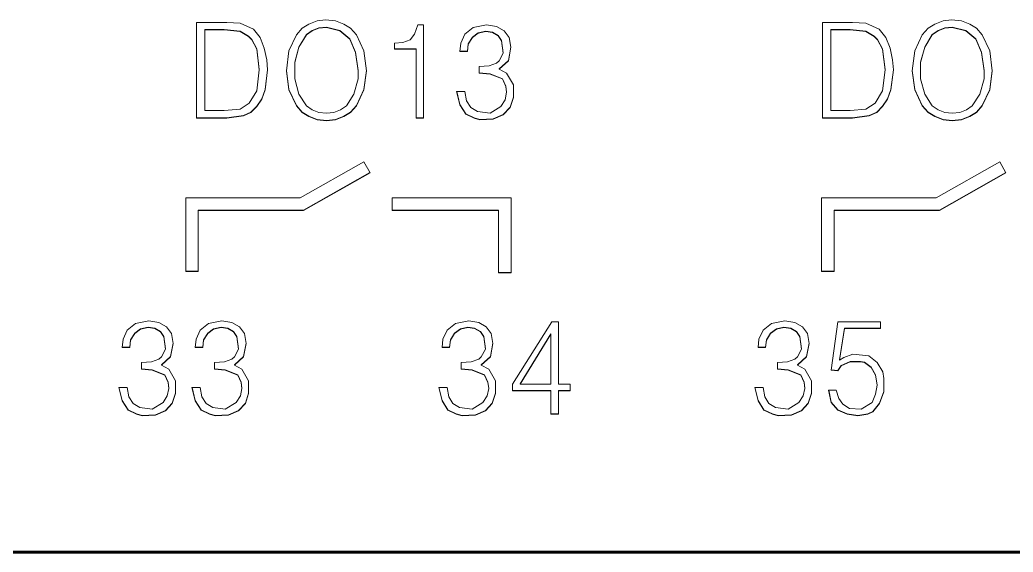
# Model space of a CAD drawing. Header units: millimetres. Extents: x 0 to 53000, y -591 to 24400.
# Drawn here: x 2863.5 to 2879.37, y 2860.15 to 2868.65 of the extents above; entities that cross this region are included whole.
import ezdxf
from ezdxf.enums import TextEntityAlignment as Align

# ---------------------------------------------------------------- set-up
doc = ezdxf.new("R2010")
doc.units = ezdxf.units.MM
doc.linetypes.add('K5LT_BASIC', pattern=[0])
doc.linetypes.add('K5LT_THIN', pattern=[0])
doc.layers.add('Основная', color=7, linetype='Continuous', lineweight=30)
doc.styles.add('текст', font='isocpeui.ttf')

# ---------------------------------------------------------------- blocks, each defined once
blk = doc.blocks.new('Программируемое реле ПР102')
at = {"layer": 'Основная', "linetype": 'K5LT_THIN', "lineweight": 18}
for p, q in [((78.155, -36.385), (78.155, -37.916)), ((78.635, -36.385), (78.155, -36.385)), ((78.595, -36.5), (78.288, -36.5)), ((78.288, -36.5), (78.288, -36.505)), ((78.595, -36.5), (78.595, -36.505)), ((78.848, -36.526), (78.595, -36.5)), ((78.848, -36.398), (78.635, -36.385)), ((79.062, -36.492), (78.848, -36.398)), ((79.168, -36.625), (79.062, -36.492)), ((79.842, -36.478), (79.748, -36.585)), ((79.948, -36.412), (79.842, -36.478)), ((80.082, -36.358), (79.948, -36.412)), ((80.108, -36.473), (80.002, -36.513)), ((80.108, -36.478), (80.002, -36.518)), ((80.215, -36.345), (80.082, -36.358)), ((80.228, -36.46), (80.108, -36.473)), ((80.228, -36.465), (80.108, -36.478)), ((80.108, -36.473), (80.108, -36.478)), ((80.375, -36.358), (80.215, -36.345)), ((80.442, -36.513), (80.228, -36.46)), ((80.228, -36.46), (80.228, -36.465)), ((80.442, -36.518), (80.228, -36.465)), ((80.508, -36.412), (80.375, -36.358)), ((80.615, -36.478), (80.508, -36.412)), ((80.708, -36.585), (80.615, -36.478)), ((81.688, -36.425), (81.635, -36.571)), ((81.782, -36.425), (81.688, -36.425)), ((81.782, -37.916), (81.782, -36.425)), ((82.575, -36.465), (82.442, -36.571)), ((82.788, -36.425), (82.575, -36.465)), ((82.948, -36.452), (82.788, -36.425)), ((83.068, -36.518), (82.948, -36.452)), ((88.155, -36.385), (88.155, -37.916)), ((88.635, -36.385), (88.155, -36.385)), ((88.288, -36.5), (88.288, -36.505)), ((88.595, -36.5), (88.288, -36.5)), ((88.595, -36.5), (88.595, -36.505)), ((88.848, -36.526), (88.595, -36.5)), ((88.848, -36.398), (88.635, -36.385)), ((89.062, -36.492), (88.848, -36.398)), ((89.168, -36.625), (89.062, -36.492)), ((89.842, -36.478), (89.748, -36.585)), ((89.948, -36.412), (89.842, -36.478)), ((90.082, -36.358), (89.948, -36.412)), ((90.108, -36.473), (90.002, -36.513)), ((90.108, -36.478), (90.002, -36.518)), ((90.215, -36.345), (90.082, -36.358)), ((90.228, -36.46), (90.108, -36.473)), ((90.228, -36.465), (90.108, -36.478)), ((90.108, -36.473), (90.108, -36.478)), ((90.375, -36.358), (90.215, -36.345)), ((90.228, -36.46), (90.228, -36.465)), ((90.442, -36.513), (90.228, -36.46)), ((90.442, -36.518), (90.228, -36.465)), ((90.508, -36.412), (90.375, -36.358)), ((90.615, -36.478), (90.508, -36.412)), ((90.708, -36.585), (90.615, -36.478)), ((78.288, -36.505), (78.288, -37.796)), ((78.595, -36.505), (78.288, -36.505)), ((78.848, -36.531), (78.595, -36.505)), ((78.982, -36.606), (78.848, -36.526)), ((78.848, -36.526), (78.848, -36.531)), ((78.982, -36.611), (78.848, -36.531)), ((78.982, -36.606), (78.982, -36.611)), ((79.035, -36.659), (78.982, -36.606)), ((79.035, -36.665), (78.982, -36.611)), ((79.115, -36.806), (79.035, -36.659)), ((79.035, -36.659), (79.035, -36.665)), ((79.235, -36.798), (79.168, -36.625)), ((79.748, -36.585), (79.628, -36.838)), ((79.908, -36.58), (79.788, -36.779)), ((79.908, -36.585), (79.788, -36.784)), ((80.002, -36.513), (79.908, -36.58)), ((80.002, -36.518), (79.908, -36.585)), ((79.908, -36.58), (79.908, -36.585)), ((80.002, -36.513), (80.002, -36.518)), ((80.602, -36.646), (80.442, -36.513)), ((80.442, -36.513), (80.442, -36.518)), ((80.602, -36.651), (80.442, -36.518)), ((80.695, -36.859), (80.602, -36.646)), ((80.602, -36.646), (80.602, -36.651)), ((80.695, -36.864), (80.602, -36.651)), ((80.828, -36.838), (80.708, -36.585)), ((81.635, -36.571), (81.568, -36.665)), ((82.442, -36.571), (82.375, -36.718)), ((82.495, -36.726), (82.562, -36.619)), ((82.495, -36.731), (82.562, -36.625)), ((82.562, -36.619), (82.655, -36.553)), ((82.562, -36.625), (82.655, -36.558)), ((82.562, -36.619), (82.562, -36.625)), ((82.655, -36.553), (82.775, -36.526)), ((82.655, -36.558), (82.775, -36.531)), ((82.655, -36.553), (82.655, -36.558)), ((82.775, -36.526), (82.882, -36.54)), ((82.775, -36.526), (82.775, -36.531)), ((82.775, -36.531), (82.882, -36.545)), ((82.882, -36.54), (82.975, -36.593)), ((82.882, -36.54), (82.882, -36.545)), ((82.882, -36.545), (82.975, -36.598)), ((82.975, -36.593), (83.028, -36.673)), ((82.975, -36.593), (82.975, -36.598)), ((82.975, -36.598), (83.028, -36.678)), ((83.148, -36.625), (83.068, -36.518)), ((83.175, -36.784), (83.148, -36.625)), ((88.595, -36.505), (88.288, -36.505)), ((88.288, -36.505), (88.288, -37.796)), ((88.848, -36.531), (88.595, -36.505)), ((88.982, -36.606), (88.848, -36.526)), ((88.848, -36.526), (88.848, -36.531)), ((88.982, -36.611), (88.848, -36.531)), ((88.982, -36.606), (88.982, -36.611)), ((89.035, -36.659), (88.982, -36.606)), ((89.035, -36.665), (88.982, -36.611)), ((89.035, -36.659), (89.035, -36.665)), ((89.115, -36.806), (89.035, -36.659)), ((89.235, -36.798), (89.168, -36.625)), ((89.748, -36.585), (89.628, -36.838)), ((89.908, -36.58), (89.788, -36.779)), ((89.908, -36.585), (89.788, -36.784)), ((90.002, -36.513), (89.908, -36.58)), ((90.002, -36.518), (89.908, -36.585)), ((89.908, -36.58), (89.908, -36.585)), ((90.002, -36.513), (90.002, -36.518)), ((90.602, -36.646), (90.442, -36.513)), ((90.442, -36.513), (90.442, -36.518)), ((90.602, -36.651), (90.442, -36.518)), ((90.695, -36.859), (90.602, -36.646)), ((90.602, -36.646), (90.602, -36.651)), ((90.695, -36.864), (90.602, -36.651)), ((90.828, -36.838), (90.708, -36.585)), ((79.115, -36.811), (79.035, -36.665)), ((79.155, -37.139), (79.115, -36.806)), ((79.115, -36.806), (79.115, -36.811)), ((79.155, -37.144), (79.115, -36.811)), ((79.275, -36.984), (79.235, -36.798)), ((79.788, -36.779), (79.722, -37.019)), ((79.788, -36.784), (79.722, -37.024)), ((79.788, -36.779), (79.788, -36.784)), ((81.448, -36.705), (81.315, -36.718)), ((81.315, -36.718), (81.315, -36.811)), ((81.315, -36.806), (81.662, -36.806)), ((81.315, -36.811), (81.662, -36.811)), ((81.568, -36.665), (81.448, -36.705)), ((81.662, -36.806), (81.662, -36.811)), ((81.662, -36.811), (81.662, -37.916)), ((82.375, -36.718), (82.362, -36.851)), ((82.482, -36.846), (82.495, -36.726)), ((82.482, -36.851), (82.495, -36.731)), ((82.495, -36.726), (82.495, -36.731)), ((83.028, -36.673), (83.028, -36.678)), ((83.028, -36.673), (83.055, -36.872)), ((83.028, -36.678), (83.055, -36.878)), ((83.135, -36.992), (83.175, -36.782)), ((83.135, -36.998), (83.175, -36.784)), ((89.115, -36.811), (89.035, -36.665)), ((89.155, -37.139), (89.115, -36.806)), ((89.115, -36.806), (89.115, -36.811)), ((89.155, -37.144), (89.115, -36.811)), ((89.275, -36.984), (89.235, -36.798)), ((89.788, -36.779), (89.722, -37.019)), ((89.788, -36.784), (89.722, -37.024)), ((89.788, -36.779), (89.788, -36.784)), ((79.628, -36.838), (79.588, -37.157)), ((80.695, -36.859), (80.695, -36.864)), ((80.735, -37.152), (80.695, -36.859)), ((80.735, -37.157), (80.695, -36.864)), ((80.868, -37.157), (80.828, -36.838)), ((82.362, -36.846), (82.482, -36.846)), ((82.362, -36.851), (82.482, -36.851)), ((82.482, -36.846), (82.482, -36.851)), ((83.055, -36.878), (82.988, -36.998)), ((83.055, -36.872), (83.055, -36.878)), ((89.628, -36.838), (89.588, -37.157)), ((90.695, -36.859), (90.695, -36.864)), ((90.735, -37.152), (90.695, -36.859)), ((90.735, -37.157), (90.695, -36.864)), ((90.868, -37.157), (90.828, -36.838)), ((79.288, -37.144), (79.275, -36.984)), ((79.722, -37.019), (79.722, -37.024)), ((79.722, -37.024), (79.722, -37.29)), ((82.828, -37.077), (82.668, -37.091)), ((82.668, -37.091), (82.668, -37.197)), ((82.948, -37.037), (82.828, -37.077)), ((82.988, -36.998), (82.948, -37.037)), ((82.988, -37.125), (83.135, -36.992)), ((82.988, -37.131), (83.135, -36.998)), ((82.988, -37.125), (82.988, -37.131)), ((83.108, -37.197), (82.988, -37.131)), ((83.135, -36.992), (83.135, -36.998)), ((89.288, -37.144), (89.275, -36.984)), ((89.722, -37.019), (89.722, -37.024)), ((89.722, -37.024), (89.722, -37.29)), ((79.115, -37.477), (79.155, -37.144)), ((79.155, -37.139), (79.155, -37.144)), ((79.248, -37.458), (79.288, -37.141)), ((79.248, -37.464), (79.288, -37.144)), ((79.588, -37.157), (79.628, -37.464)), ((79.589, -37.155), (79.628, -37.458)), ((79.722, -37.29), (79.788, -37.53)), ((80.668, -37.53), (80.735, -37.29)), ((80.735, -37.152), (80.735, -37.157)), ((80.735, -37.29), (80.735, -37.157)), ((80.828, -37.458), (80.868, -37.155)), ((80.828, -37.464), (80.868, -37.157)), ((82.668, -37.192), (82.842, -37.205)), ((82.668, -37.197), (82.842, -37.211)), ((82.842, -37.205), (82.842, -37.211)), ((82.842, -37.205), (83.042, -37.285)), ((82.842, -37.211), (83.042, -37.29)), ((83.042, -37.285), (83.042, -37.29)), ((83.042, -37.285), (83.095, -37.405)), ((83.042, -37.29), (83.095, -37.41)), ((83.215, -37.384), (83.108, -37.197)), ((89.115, -37.477), (89.155, -37.144)), ((89.155, -37.139), (89.155, -37.144)), ((89.248, -37.458), (89.288, -37.141)), ((89.248, -37.464), (89.288, -37.144)), ((89.588, -37.157), (89.628, -37.464)), ((89.589, -37.155), (89.628, -37.458)), ((89.722, -37.29), (89.788, -37.53)), ((90.668, -37.53), (90.735, -37.29)), ((90.735, -37.152), (90.735, -37.157)), ((90.735, -37.29), (90.735, -37.157)), ((90.828, -37.458), (90.868, -37.155)), ((90.828, -37.464), (90.868, -37.157)), ((83.095, -37.405), (83.108, -37.498)), ((83.095, -37.405), (83.095, -37.41)), ((83.095, -37.41), (83.108, -37.503)), ((83.215, -37.583), (83.215, -37.384)), ((78.995, -37.677), (79.115, -37.477)), ((79.115, -37.725), (79.195, -37.605)), ((79.115, -37.73), (79.195, -37.61)), ((79.195, -37.605), (79.248, -37.458)), ((79.195, -37.61), (79.248, -37.464)), ((79.195, -37.605), (79.195, -37.61)), ((79.248, -37.458), (79.248, -37.464)), ((79.628, -37.458), (79.628, -37.464)), ((79.628, -37.458), (79.748, -37.711)), ((79.628, -37.464), (79.748, -37.717)), ((79.788, -37.53), (79.908, -37.717)), ((80.548, -37.717), (80.668, -37.53)), ((80.708, -37.711), (80.828, -37.458)), ((80.708, -37.717), (80.828, -37.464)), ((80.828, -37.458), (80.828, -37.464)), ((82.442, -37.49), (82.308, -37.49)), ((82.308, -37.49), (82.362, -37.703)), ((82.31, -37.49), (82.362, -37.698)), ((82.468, -37.637), (82.442, -37.49)), ((83.108, -37.503), (83.082, -37.623)), ((83.108, -37.498), (83.108, -37.503)), ((83.162, -37.738), (83.215, -37.578)), ((83.162, -37.743), (83.215, -37.583)), ((88.995, -37.677), (89.115, -37.477)), ((89.115, -37.725), (89.195, -37.605)), ((89.115, -37.73), (89.195, -37.61)), ((89.195, -37.605), (89.248, -37.458)), ((89.195, -37.61), (89.248, -37.464)), ((89.195, -37.605), (89.195, -37.61)), ((89.248, -37.458), (89.248, -37.464)), ((89.628, -37.458), (89.628, -37.464)), ((89.628, -37.458), (89.748, -37.711)), ((89.628, -37.464), (89.748, -37.717)), ((89.788, -37.53), (89.908, -37.717)), ((90.548, -37.717), (90.668, -37.53)), ((90.708, -37.711), (90.828, -37.458)), ((90.708, -37.717), (90.828, -37.464)), ((90.828, -37.458), (90.828, -37.464)), ((78.595, -37.796), (78.848, -37.77)), ((78.848, -37.77), (78.995, -37.677)), ((79.022, -37.818), (79.115, -37.725)), ((79.022, -37.823), (79.115, -37.73)), ((79.115, -37.725), (79.115, -37.73)), ((79.748, -37.711), (79.748, -37.717)), ((79.748, -37.711), (79.842, -37.818)), ((79.748, -37.717), (79.842, -37.823)), ((79.908, -37.717), (80.002, -37.783)), ((80.455, -37.783), (80.548, -37.717)), ((80.615, -37.818), (80.708, -37.711)), ((80.615, -37.823), (80.708, -37.717)), ((80.708, -37.711), (80.708, -37.717)), ((82.362, -37.698), (82.362, -37.703)), ((82.362, -37.698), (82.455, -37.844)), ((82.362, -37.703), (82.455, -37.85)), ((82.535, -37.743), (82.468, -37.637)), ((82.642, -37.81), (82.535, -37.743)), ((83.015, -37.73), (82.842, -37.836)), ((83.082, -37.623), (83.015, -37.73)), ((83.055, -37.858), (83.162, -37.738)), ((83.055, -37.863), (83.162, -37.743)), ((83.162, -37.738), (83.162, -37.743)), ((88.595, -37.796), (88.848, -37.77)), ((88.848, -37.77), (88.995, -37.677)), ((89.022, -37.818), (89.115, -37.725)), ((89.022, -37.823), (89.115, -37.73)), ((89.115, -37.725), (89.115, -37.73)), ((89.748, -37.711), (89.748, -37.717)), ((89.748, -37.711), (89.842, -37.818)), ((89.748, -37.717), (89.842, -37.823)), ((89.908, -37.717), (90.002, -37.783)), ((90.455, -37.783), (90.548, -37.717)), ((90.615, -37.818), (90.708, -37.711)), ((90.615, -37.823), (90.708, -37.717)), ((90.708, -37.711), (90.708, -37.717)), ((78.155, -37.911), (78.635, -37.911)), ((78.155, -37.916), (78.635, -37.916)), ((78.288, -37.796), (78.595, -37.796)), ((78.635, -37.911), (78.902, -37.871)), ((78.635, -37.916), (78.902, -37.876)), ((78.635, -37.911), (78.635, -37.916)), ((78.902, -37.871), (79.022, -37.818)), ((78.902, -37.876), (79.022, -37.823)), ((78.902, -37.871), (78.902, -37.876)), ((79.022, -37.818), (79.022, -37.823)), ((79.842, -37.818), (79.842, -37.823)), ((79.842, -37.818), (79.948, -37.884)), ((79.842, -37.823), (79.948, -37.89)), ((79.948, -37.884), (80.082, -37.938)), ((79.948, -37.884), (79.948, -37.89)), ((79.948, -37.89), (80.082, -37.943)), ((80.002, -37.783), (80.108, -37.823)), ((80.108, -37.823), (80.228, -37.836)), ((80.228, -37.836), (80.348, -37.823)), ((80.348, -37.823), (80.455, -37.783)), ((80.375, -37.938), (80.508, -37.884)), ((80.375, -37.943), (80.508, -37.89)), ((80.508, -37.884), (80.615, -37.818)), ((80.508, -37.89), (80.615, -37.823)), ((80.508, -37.884), (80.508, -37.89)), ((80.615, -37.818), (80.615, -37.823)), ((81.662, -37.911), (81.782, -37.911)), ((81.662, -37.916), (81.782, -37.916)), ((82.455, -37.844), (82.455, -37.85)), ((82.455, -37.844), (82.588, -37.911)), ((82.455, -37.85), (82.588, -37.916)), ((82.588, -37.911), (82.682, -37.938)), ((82.588, -37.911), (82.588, -37.916)), ((82.588, -37.916), (82.682, -37.943)), ((82.842, -37.836), (82.642, -37.81)), ((82.682, -37.938), (82.895, -37.924)), ((82.895, -37.924), (83.055, -37.858)), ((82.895, -37.93), (83.055, -37.863)), ((82.895, -37.924), (82.895, -37.93)), ((83.055, -37.858), (83.055, -37.863)), ((88.155, -37.911), (88.635, -37.911)), ((88.155, -37.916), (88.635, -37.916)), ((88.288, -37.796), (88.595, -37.796)), ((88.635, -37.911), (88.902, -37.871)), ((88.635, -37.916), (88.902, -37.876)), ((88.635, -37.911), (88.635, -37.916)), ((88.902, -37.871), (89.022, -37.818)), ((88.902, -37.876), (89.022, -37.823)), ((88.902, -37.871), (88.902, -37.876)), ((89.022, -37.818), (89.022, -37.823)), ((89.842, -37.818), (89.948, -37.884)), ((89.842, -37.818), (89.842, -37.823)), ((89.842, -37.823), (89.948, -37.89)), ((89.948, -37.884), (90.082, -37.938)), ((89.948, -37.884), (89.948, -37.89)), ((89.948, -37.89), (90.082, -37.943)), ((90.002, -37.783), (90.108, -37.823)), ((90.108, -37.823), (90.228, -37.836)), ((90.228, -37.836), (90.348, -37.823)), ((90.348, -37.823), (90.455, -37.783)), ((90.375, -37.938), (90.508, -37.884)), ((90.375, -37.943), (90.508, -37.89)), ((90.508, -37.884), (90.615, -37.818)), ((90.508, -37.89), (90.615, -37.823)), ((90.508, -37.884), (90.508, -37.89)), ((90.615, -37.818), (90.615, -37.823)), ((80.082, -37.938), (80.228, -37.951)), ((80.082, -37.938), (80.082, -37.943)), ((80.082, -37.943), (80.228, -37.956)), ((80.228, -37.951), (80.375, -37.938)), ((80.228, -37.956), (80.375, -37.943)), ((80.228, -37.951), (80.228, -37.956)), ((80.375, -37.938), (80.375, -37.943)), ((82.682, -37.943), (82.895, -37.93)), ((82.682, -37.938), (82.682, -37.943)), ((90.082, -37.938), (90.082, -37.943)), ((90.082, -37.938), (90.228, -37.951)), ((90.082, -37.943), (90.228, -37.956)), ((90.228, -37.951), (90.375, -37.938)), ((90.228, -37.956), (90.375, -37.943)), ((90.228, -37.951), (90.228, -37.956)), ((90.375, -37.938), (90.375, -37.943)), ((80.827, -38.614), (79.81, -39.19)), ((80.926, -38.788), (80.827, -38.614)), ((90.987, -38.614), (89.97, -39.19)), ((91.086, -38.788), (90.987, -38.614)), ((79.863, -39.384), (80.923, -38.784)), ((79.863, -39.389), (80.926, -38.788)), ((90.023, -39.384), (91.083, -38.784)), ((90.023, -39.389), (91.086, -38.788)), ((79.81, -39.19), (77.98, -39.19)), ((77.98, -39.19), (77.98, -40.368)), ((83.179, -39.19), (81.279, -39.19)), ((81.279, -39.19), (81.279, -39.389)), ((83.179, -40.388), (83.179, -39.19)), ((89.97, -39.19), (88.14, -39.19)), ((88.14, -39.19), (88.14, -40.368)), ((78.18, -39.384), (79.863, -39.384)), ((78.18, -39.384), (78.18, -39.389)), ((78.18, -40.368), (78.18, -39.389)), ((78.18, -39.389), (79.863, -39.389)), ((79.863, -39.384), (79.863, -39.389)), ((81.279, -39.384), (82.979, -39.384)), ((81.279, -39.389), (82.979, -39.389)), ((82.979, -39.384), (82.979, -39.389)), ((82.979, -39.389), (82.979, -40.388)), ((88.34, -39.384), (88.34, -39.389)), ((88.34, -39.384), (90.023, -39.384)), ((88.34, -39.389), (90.023, -39.389)), ((88.34, -40.368), (88.34, -39.389)), ((90.023, -39.384), (90.023, -39.389)), ((77.98, -40.363), (78.18, -40.363)), ((77.98, -40.368), (78.18, -40.368)), ((82.979, -40.383), (83.179, -40.383)), ((82.979, -40.388), (83.179, -40.388)), ((88.14, -40.363), (88.34, -40.363)), ((88.14, -40.368), (88.34, -40.368)), ((77.179, -41.195), (77.046, -41.302)), ((77.393, -41.155), (77.179, -41.195)), ((77.259, -41.283), (77.379, -41.257)), ((77.379, -41.257), (77.379, -41.262)), ((77.379, -41.257), (77.486, -41.27)), ((77.553, -41.182), (77.393, -41.155)), ((77.673, -41.249), (77.553, -41.182)), ((77.753, -41.355), (77.673, -41.249)), ((78.346, -41.195), (78.213, -41.302)), ((78.559, -41.155), (78.346, -41.195)), ((78.426, -41.283), (78.546, -41.257)), ((78.546, -41.257), (78.653, -41.27)), ((78.546, -41.257), (78.546, -41.262)), ((78.719, -41.182), (78.559, -41.155)), ((78.839, -41.249), (78.719, -41.182)), ((78.919, -41.355), (78.839, -41.249)), ((82.289, -41.195), (82.156, -41.302)), ((82.503, -41.155), (82.289, -41.195)), ((82.369, -41.283), (82.489, -41.257)), ((82.489, -41.257), (82.489, -41.262)), ((82.489, -41.257), (82.596, -41.27)), ((82.663, -41.182), (82.503, -41.155)), ((82.783, -41.249), (82.663, -41.182)), ((82.863, -41.355), (82.783, -41.249)), ((83.829, -41.169), (83.203, -42.167)), ((83.936, -41.169), (83.829, -41.169)), ((83.936, -42.167), (83.936, -41.169)), ((87.339, -41.195), (87.206, -41.302)), ((87.553, -41.155), (87.339, -41.195)), ((87.419, -41.283), (87.539, -41.257)), ((87.539, -41.257), (87.539, -41.262)), ((87.539, -41.257), (87.646, -41.27)), ((87.713, -41.182), (87.553, -41.155)), ((87.833, -41.249), (87.713, -41.182)), ((87.913, -41.355), (87.833, -41.249)), ((88.399, -41.169), (88.293, -41.941)), ((89.079, -41.169), (88.399, -41.169)), ((89.079, -41.275), (89.079, -41.169)), ((77.046, -41.302), (76.979, -41.448)), ((77.099, -41.456), (77.166, -41.35)), ((77.099, -41.462), (77.166, -41.355)), ((77.166, -41.35), (77.259, -41.283)), ((77.166, -41.355), (77.259, -41.289)), ((77.166, -41.35), (77.166, -41.355)), ((77.259, -41.289), (77.379, -41.262)), ((77.259, -41.283), (77.259, -41.289)), ((77.379, -41.262), (77.486, -41.275)), ((77.486, -41.27), (77.486, -41.275)), ((77.486, -41.27), (77.579, -41.323)), ((77.486, -41.275), (77.579, -41.329)), ((77.579, -41.323), (77.633, -41.403)), ((77.579, -41.323), (77.579, -41.329)), ((77.579, -41.329), (77.633, -41.408)), ((77.633, -41.403), (77.633, -41.408)), ((77.633, -41.403), (77.659, -41.603)), ((77.633, -41.408), (77.659, -41.608)), ((77.779, -41.515), (77.753, -41.355)), ((78.213, -41.302), (78.146, -41.448)), ((78.266, -41.456), (78.333, -41.35)), ((78.266, -41.462), (78.333, -41.355)), ((78.333, -41.35), (78.426, -41.283)), ((78.333, -41.355), (78.426, -41.289)), ((78.333, -41.35), (78.333, -41.355)), ((78.426, -41.289), (78.546, -41.262)), ((78.426, -41.283), (78.426, -41.289)), ((78.546, -41.262), (78.653, -41.275)), ((78.653, -41.27), (78.653, -41.275)), ((78.653, -41.27), (78.746, -41.323)), ((78.653, -41.275), (78.746, -41.329)), ((78.746, -41.323), (78.746, -41.329)), ((78.746, -41.323), (78.799, -41.403)), ((78.746, -41.329), (78.799, -41.408)), ((78.799, -41.403), (78.826, -41.603)), ((78.799, -41.403), (78.799, -41.408)), ((78.799, -41.408), (78.826, -41.608)), ((78.946, -41.515), (78.919, -41.355)), ((82.156, -41.302), (82.089, -41.448)), ((82.209, -41.456), (82.276, -41.35)), ((82.209, -41.462), (82.276, -41.355)), ((82.276, -41.35), (82.369, -41.283)), ((82.276, -41.355), (82.369, -41.289)), ((82.276, -41.35), (82.276, -41.355)), ((82.369, -41.289), (82.489, -41.262)), ((82.369, -41.283), (82.369, -41.289)), ((82.489, -41.262), (82.596, -41.275)), ((82.596, -41.27), (82.689, -41.323)), ((82.596, -41.27), (82.596, -41.275)), ((82.596, -41.275), (82.689, -41.329)), ((82.689, -41.323), (82.689, -41.329)), ((82.689, -41.323), (82.743, -41.403)), ((82.689, -41.329), (82.743, -41.408)), ((82.743, -41.403), (82.743, -41.408)), ((82.743, -41.403), (82.769, -41.603)), ((82.743, -41.408), (82.769, -41.608)), ((82.889, -41.515), (82.863, -41.355)), ((83.816, -41.363), (83.323, -42.162)), ((83.816, -41.369), (83.323, -42.167)), ((83.816, -41.363), (83.816, -41.369)), ((83.816, -42.167), (83.816, -41.369)), ((87.206, -41.302), (87.139, -41.448)), ((87.259, -41.456), (87.326, -41.35)), ((87.259, -41.462), (87.326, -41.355)), ((87.326, -41.35), (87.419, -41.283)), ((87.326, -41.355), (87.419, -41.289)), ((87.326, -41.35), (87.326, -41.355)), ((87.419, -41.289), (87.539, -41.262)), ((87.419, -41.283), (87.419, -41.289)), ((87.539, -41.262), (87.646, -41.275)), ((87.646, -41.27), (87.739, -41.323)), ((87.646, -41.27), (87.646, -41.275)), ((87.646, -41.275), (87.739, -41.329)), ((87.739, -41.323), (87.793, -41.403)), ((87.739, -41.323), (87.739, -41.329)), ((87.739, -41.329), (87.793, -41.408)), ((87.793, -41.403), (87.793, -41.408)), ((87.793, -41.403), (87.819, -41.603)), ((87.793, -41.408), (87.819, -41.608)), ((87.939, -41.515), (87.913, -41.355)), ((88.426, -41.776), (88.506, -41.27)), ((88.426, -41.781), (88.506, -41.275)), ((88.506, -41.27), (89.079, -41.27)), ((88.506, -41.27), (88.506, -41.275)), ((88.506, -41.275), (89.079, -41.275)), ((76.979, -41.448), (76.966, -41.582)), ((76.967, -41.576), (77.086, -41.576)), ((77.086, -41.576), (77.099, -41.456)), ((77.086, -41.582), (77.099, -41.462)), ((77.086, -41.576), (77.086, -41.582)), ((77.099, -41.456), (77.099, -41.462)), ((77.739, -41.723), (77.779, -41.512)), ((77.739, -41.728), (77.779, -41.515)), ((78.146, -41.448), (78.133, -41.582)), ((78.133, -41.576), (78.253, -41.576)), ((78.253, -41.576), (78.266, -41.456)), ((78.253, -41.582), (78.266, -41.462)), ((78.253, -41.576), (78.253, -41.582)), ((78.266, -41.456), (78.266, -41.462)), ((78.906, -41.723), (78.946, -41.512)), ((78.906, -41.728), (78.946, -41.515)), ((82.089, -41.448), (82.076, -41.582)), ((82.077, -41.576), (82.196, -41.576)), ((82.196, -41.576), (82.209, -41.456)), ((82.196, -41.582), (82.209, -41.462)), ((82.196, -41.576), (82.196, -41.582)), ((82.209, -41.456), (82.209, -41.462)), ((82.849, -41.723), (82.889, -41.512)), ((82.849, -41.728), (82.889, -41.515)), ((87.139, -41.448), (87.126, -41.582)), ((87.127, -41.576), (87.246, -41.576)), ((87.246, -41.576), (87.259, -41.456)), ((87.246, -41.582), (87.259, -41.462)), ((87.246, -41.576), (87.246, -41.582)), ((87.259, -41.456), (87.259, -41.462)), ((87.899, -41.723), (87.939, -41.512)), ((87.899, -41.728), (87.939, -41.515)), ((76.966, -41.582), (77.086, -41.582)), ((77.593, -41.728), (77.553, -41.768)), ((77.659, -41.608), (77.593, -41.728)), ((77.593, -41.856), (77.739, -41.723)), ((77.593, -41.861), (77.739, -41.728)), ((77.659, -41.603), (77.659, -41.608)), ((77.739, -41.723), (77.739, -41.728)), ((78.133, -41.582), (78.253, -41.582)), ((78.759, -41.728), (78.719, -41.768)), ((78.826, -41.608), (78.759, -41.728)), ((78.759, -41.856), (78.906, -41.723)), ((78.759, -41.861), (78.906, -41.728)), ((78.826, -41.603), (78.826, -41.608)), ((78.906, -41.723), (78.906, -41.728)), ((82.076, -41.582), (82.196, -41.582)), ((82.703, -41.728), (82.663, -41.768)), ((82.769, -41.608), (82.703, -41.728)), ((82.703, -41.856), (82.849, -41.723)), ((82.703, -41.861), (82.849, -41.728)), ((82.769, -41.603), (82.769, -41.608)), ((82.849, -41.723), (82.849, -41.728)), ((87.126, -41.582), (87.246, -41.582)), ((87.753, -41.728), (87.713, -41.768)), ((87.819, -41.608), (87.753, -41.728)), ((87.753, -41.856), (87.899, -41.723)), ((87.753, -41.861), (87.899, -41.728)), ((87.819, -41.603), (87.819, -41.608)), ((87.899, -41.723), (87.899, -41.728)), ((88.639, -41.688), (88.493, -41.741)), ((88.893, -41.715), (88.639, -41.688)), ((89.026, -41.821), (88.893, -41.715)), ((77.433, -41.808), (77.273, -41.821)), ((77.273, -41.821), (77.273, -41.928)), ((77.553, -41.768), (77.433, -41.808)), ((77.593, -41.856), (77.593, -41.861)), ((77.713, -41.928), (77.593, -41.861)), ((78.599, -41.808), (78.439, -41.821)), ((78.439, -41.821), (78.439, -41.928)), ((78.719, -41.768), (78.599, -41.808)), ((78.759, -41.856), (78.759, -41.861)), ((78.879, -41.928), (78.759, -41.861)), ((82.543, -41.808), (82.383, -41.821)), ((82.383, -41.821), (82.383, -41.928)), ((82.663, -41.768), (82.543, -41.808)), ((82.703, -41.856), (82.703, -41.861)), ((82.823, -41.928), (82.703, -41.861)), ((87.593, -41.808), (87.433, -41.821)), ((87.433, -41.821), (87.433, -41.928)), ((87.713, -41.768), (87.593, -41.808)), ((87.753, -41.856), (87.753, -41.861)), ((87.873, -41.928), (87.753, -41.861)), ((88.399, -41.949), (88.453, -41.869)), ((88.399, -41.954), (88.453, -41.874)), ((88.493, -41.741), (88.426, -41.781)), ((88.426, -41.776), (88.426, -41.781)), ((88.453, -41.869), (88.599, -41.803)), ((88.453, -41.874), (88.599, -41.808)), ((88.453, -41.869), (88.453, -41.874)), ((88.599, -41.803), (88.759, -41.803)), ((88.599, -41.803), (88.599, -41.808)), ((88.599, -41.808), (88.759, -41.808)), ((88.759, -41.803), (88.826, -41.816)), ((88.759, -41.803), (88.759, -41.808)), ((88.759, -41.808), (88.826, -41.821)), ((88.826, -41.816), (88.826, -41.821)), ((88.826, -41.816), (88.933, -41.896)), ((88.826, -41.821), (88.933, -41.901)), ((88.933, -41.896), (88.999, -42.016)), ((88.933, -41.896), (88.933, -41.901)), ((89.119, -41.968), (89.026, -41.821)), ((77.273, -41.923), (77.446, -41.936)), ((77.273, -41.928), (77.446, -41.941)), ((77.446, -41.936), (77.646, -42.016)), ((77.446, -41.936), (77.446, -41.941)), ((77.446, -41.941), (77.646, -42.021)), ((77.646, -42.016), (77.646, -42.021)), ((77.646, -42.016), (77.699, -42.136)), ((77.646, -42.021), (77.699, -42.141)), ((77.819, -42.114), (77.713, -41.928)), ((78.439, -41.923), (78.613, -41.936)), ((78.439, -41.928), (78.613, -41.941)), ((78.613, -41.936), (78.813, -42.016)), ((78.613, -41.936), (78.613, -41.941)), ((78.613, -41.941), (78.813, -42.021)), ((78.813, -42.016), (78.813, -42.021)), ((78.813, -42.016), (78.866, -42.136)), ((78.813, -42.021), (78.866, -42.141)), ((78.986, -42.114), (78.879, -41.928)), ((82.383, -41.923), (82.556, -41.936)), ((82.383, -41.928), (82.556, -41.941)), ((82.556, -41.936), (82.756, -42.016)), ((82.556, -41.936), (82.556, -41.941)), ((82.556, -41.941), (82.756, -42.021)), ((82.756, -42.016), (82.809, -42.136)), ((82.756, -42.016), (82.756, -42.021)), ((82.756, -42.021), (82.809, -42.141)), ((82.929, -42.114), (82.823, -41.928)), ((87.433, -41.923), (87.606, -41.936)), ((87.433, -41.928), (87.606, -41.941)), ((87.606, -41.936), (87.606, -41.941)), ((87.606, -41.936), (87.806, -42.016)), ((87.606, -41.941), (87.806, -42.021)), ((87.806, -42.016), (87.859, -42.136)), ((87.806, -42.016), (87.806, -42.021)), ((87.806, -42.021), (87.859, -42.141)), ((87.979, -42.114), (87.873, -41.928)), ((88.293, -41.936), (88.399, -41.949)), ((88.293, -41.941), (88.399, -41.954)), ((88.399, -41.949), (88.399, -41.954)), ((88.933, -41.901), (88.999, -42.021)), ((88.999, -42.016), (89.026, -42.176)), ((88.999, -42.016), (88.999, -42.021)), ((88.999, -42.021), (89.026, -42.181)), ((89.133, -42.074), (89.119, -41.968)), ((77.699, -42.136), (77.699, -42.141)), ((77.699, -42.136), (77.713, -42.229)), ((77.699, -42.141), (77.713, -42.234)), ((77.819, -42.314), (77.819, -42.114)), ((78.866, -42.136), (78.866, -42.141)), ((78.866, -42.136), (78.879, -42.229)), ((78.866, -42.141), (78.879, -42.234)), ((78.986, -42.314), (78.986, -42.114)), ((82.809, -42.136), (82.809, -42.141)), ((82.809, -42.136), (82.823, -42.229)), ((82.809, -42.141), (82.823, -42.234)), ((82.929, -42.314), (82.929, -42.114)), ((83.203, -42.167), (83.203, -42.274)), ((83.323, -42.162), (83.323, -42.167)), ((83.323, -42.167), (83.816, -42.167)), ((84.123, -42.167), (83.936, -42.167)), ((84.123, -42.274), (84.123, -42.167)), ((87.859, -42.136), (87.859, -42.141)), ((87.859, -42.136), (87.873, -42.229)), ((87.859, -42.141), (87.873, -42.234)), ((87.979, -42.314), (87.979, -42.114)), ((89.026, -42.181), (88.999, -42.327)), ((89.026, -42.176), (89.026, -42.181)), ((89.133, -42.287), (89.133, -42.074)), ((77.046, -42.221), (76.913, -42.221)), ((76.913, -42.221), (76.966, -42.434)), ((76.914, -42.221), (76.966, -42.428)), ((77.073, -42.367), (77.046, -42.221)), ((77.139, -42.474), (77.073, -42.367)), ((77.686, -42.354), (77.619, -42.46)), ((77.713, -42.234), (77.686, -42.354)), ((77.713, -42.229), (77.713, -42.234)), ((77.766, -42.468), (77.819, -42.309)), ((77.766, -42.474), (77.819, -42.314)), ((78.213, -42.221), (78.079, -42.221)), ((78.079, -42.221), (78.133, -42.434)), ((78.081, -42.221), (78.133, -42.428)), ((78.239, -42.367), (78.213, -42.221)), ((78.306, -42.474), (78.239, -42.367)), ((78.853, -42.354), (78.786, -42.46)), ((78.879, -42.234), (78.853, -42.354)), ((78.879, -42.229), (78.879, -42.234)), ((78.933, -42.468), (78.986, -42.309)), ((78.933, -42.474), (78.986, -42.314)), ((82.156, -42.221), (82.023, -42.221)), ((82.023, -42.221), (82.076, -42.434)), ((82.024, -42.221), (82.076, -42.428)), ((82.183, -42.367), (82.156, -42.221)), ((82.249, -42.474), (82.183, -42.367)), ((82.796, -42.354), (82.729, -42.46)), ((82.823, -42.234), (82.796, -42.354)), ((82.823, -42.229), (82.823, -42.234)), ((82.876, -42.468), (82.929, -42.309)), ((82.876, -42.474), (82.929, -42.314)), ((83.203, -42.269), (83.816, -42.269)), ((83.203, -42.274), (83.816, -42.274)), ((83.816, -42.269), (83.816, -42.274)), ((83.816, -42.274), (83.816, -42.647)), ((83.936, -42.269), (84.123, -42.269)), ((83.936, -42.269), (83.936, -42.274)), ((83.936, -42.647), (83.936, -42.274)), ((83.936, -42.274), (84.123, -42.274)), ((87.206, -42.221), (87.073, -42.221)), ((87.073, -42.221), (87.126, -42.434)), ((87.074, -42.221), (87.126, -42.428)), ((87.233, -42.367), (87.206, -42.221)), ((87.299, -42.474), (87.233, -42.367)), ((87.846, -42.354), (87.779, -42.46)), ((87.873, -42.234), (87.846, -42.354)), ((87.873, -42.229), (87.873, -42.234)), ((87.926, -42.468), (87.979, -42.309)), ((87.926, -42.474), (87.979, -42.314)), ((88.253, -42.261), (88.293, -42.46)), ((88.373, -42.261), (88.253, -42.261)), ((88.254, -42.261), (88.293, -42.455)), ((88.413, -42.394), (88.373, -42.261)), ((88.999, -42.327), (88.946, -42.46)), ((89.066, -42.468), (89.133, -42.282)), ((89.066, -42.474), (89.133, -42.287)), ((76.966, -42.428), (76.966, -42.434)), ((76.966, -42.428), (77.059, -42.575)), ((76.966, -42.434), (77.059, -42.58)), ((77.246, -42.54), (77.139, -42.474)), ((77.619, -42.46), (77.446, -42.567)), ((77.659, -42.588), (77.766, -42.468)), ((77.659, -42.594), (77.766, -42.474)), ((77.766, -42.468), (77.766, -42.474)), ((78.133, -42.428), (78.226, -42.575)), ((78.133, -42.428), (78.133, -42.434)), ((78.133, -42.434), (78.226, -42.58)), ((78.413, -42.54), (78.306, -42.474)), ((78.786, -42.46), (78.613, -42.567)), ((78.826, -42.588), (78.933, -42.468)), ((78.826, -42.594), (78.933, -42.474)), ((78.933, -42.468), (78.933, -42.474)), ((82.076, -42.428), (82.076, -42.434)), ((82.076, -42.428), (82.169, -42.575)), ((82.076, -42.434), (82.169, -42.58)), ((82.356, -42.54), (82.249, -42.474)), ((82.729, -42.46), (82.556, -42.567)), ((82.769, -42.588), (82.876, -42.468)), ((82.769, -42.594), (82.876, -42.474)), ((82.876, -42.468), (82.876, -42.474)), ((87.126, -42.428), (87.219, -42.575)), ((87.126, -42.428), (87.126, -42.434)), ((87.126, -42.434), (87.219, -42.58)), ((87.406, -42.54), (87.299, -42.474)), ((87.779, -42.46), (87.606, -42.567)), ((87.819, -42.588), (87.926, -42.468)), ((87.819, -42.594), (87.926, -42.474)), ((87.926, -42.468), (87.926, -42.474)), ((88.293, -42.455), (88.399, -42.575)), ((88.293, -42.455), (88.293, -42.46)), ((88.293, -42.46), (88.399, -42.58)), ((88.479, -42.487), (88.413, -42.394)), ((88.586, -42.554), (88.479, -42.487)), ((88.946, -42.46), (88.773, -42.567)), ((88.959, -42.602), (89.066, -42.468)), ((88.959, -42.607), (89.066, -42.474)), ((89.066, -42.468), (89.066, -42.474)), ((77.059, -42.575), (77.059, -42.58)), ((77.059, -42.575), (77.193, -42.642)), ((77.059, -42.58), (77.193, -42.647)), ((77.193, -42.642), (77.286, -42.668)), ((77.193, -42.642), (77.193, -42.647)), ((77.193, -42.647), (77.286, -42.673)), ((77.446, -42.567), (77.246, -42.54)), ((77.286, -42.668), (77.499, -42.655)), ((77.286, -42.673), (77.499, -42.66)), ((77.286, -42.668), (77.286, -42.673)), ((77.499, -42.655), (77.659, -42.588)), ((77.499, -42.66), (77.659, -42.594)), ((77.499, -42.655), (77.499, -42.66)), ((77.659, -42.588), (77.659, -42.594)), ((78.226, -42.575), (78.359, -42.642)), ((78.226, -42.575), (78.226, -42.58)), ((78.226, -42.58), (78.359, -42.647)), ((78.359, -42.642), (78.453, -42.668)), ((78.359, -42.642), (78.359, -42.647)), ((78.359, -42.647), (78.453, -42.673)), ((78.613, -42.567), (78.413, -42.54)), ((78.453, -42.668), (78.666, -42.655)), ((78.453, -42.673), (78.666, -42.66)), ((78.453, -42.668), (78.453, -42.673)), ((78.666, -42.655), (78.826, -42.588)), ((78.666, -42.66), (78.826, -42.594)), ((78.666, -42.655), (78.666, -42.66)), ((78.826, -42.588), (78.826, -42.594)), ((82.169, -42.575), (82.169, -42.58)), ((82.169, -42.575), (82.303, -42.642)), ((82.169, -42.58), (82.303, -42.647)), ((82.303, -42.642), (82.303, -42.647)), ((82.303, -42.642), (82.396, -42.668)), ((82.303, -42.647), (82.396, -42.673)), ((82.556, -42.567), (82.356, -42.54)), ((82.396, -42.668), (82.609, -42.655)), ((82.396, -42.673), (82.609, -42.66)), ((82.396, -42.668), (82.396, -42.673)), ((82.609, -42.655), (82.769, -42.588)), ((82.609, -42.66), (82.769, -42.594)), ((82.609, -42.655), (82.609, -42.66)), ((82.769, -42.588), (82.769, -42.594)), ((83.816, -42.642), (83.936, -42.642)), ((83.816, -42.647), (83.936, -42.647)), ((87.219, -42.575), (87.353, -42.642)), ((87.219, -42.575), (87.219, -42.58)), ((87.219, -42.58), (87.353, -42.647)), ((87.353, -42.642), (87.446, -42.668)), ((87.353, -42.642), (87.353, -42.647)), ((87.353, -42.647), (87.446, -42.673)), ((87.606, -42.567), (87.406, -42.54)), ((87.446, -42.668), (87.659, -42.655)), ((87.446, -42.673), (87.659, -42.66)), ((87.446, -42.668), (87.446, -42.673)), ((87.659, -42.655), (87.819, -42.588)), ((87.659, -42.66), (87.819, -42.594)), ((87.659, -42.655), (87.659, -42.66)), ((87.819, -42.588), (87.819, -42.594)), ((88.399, -42.575), (88.546, -42.642)), ((88.399, -42.575), (88.399, -42.58)), ((88.399, -42.58), (88.546, -42.647)), ((88.546, -42.642), (88.719, -42.668)), ((88.546, -42.642), (88.546, -42.647)), ((88.546, -42.647), (88.719, -42.673)), ((88.773, -42.567), (88.586, -42.554)), ((88.719, -42.668), (88.879, -42.642)), ((88.719, -42.673), (88.879, -42.647)), ((88.719, -42.668), (88.719, -42.673)), ((88.879, -42.642), (88.959, -42.602)), ((88.879, -42.647), (88.959, -42.607)), ((88.879, -42.642), (88.879, -42.647)), ((88.959, -42.602), (88.959, -42.607))]:
    blk.add_line(p, q, dxfattribs=at)
at = {"layer": 'Основная', "linetype": 'K5LT_BASIC', "lineweight": 60}
blk.add_line((116.764, -44.85), (0.236, -44.85), dxfattribs=at)
at = {"layer": 'Основная', "style": 'текст'}
blk.add_attdef('№', text='', height=40, dxfattribs=at).set_placement((57, -88), align=Align.MIDDLE_CENTER)

msp = doc.modelspace()

# ---------------------------------------------------------------- block references
at = {"layer": 'Основная'}
msp.add_blockref('Программируемое реле ПР102', (2788.17049, 2905), dxfattribs=at)

doc.saveas('drawing.dxf')
